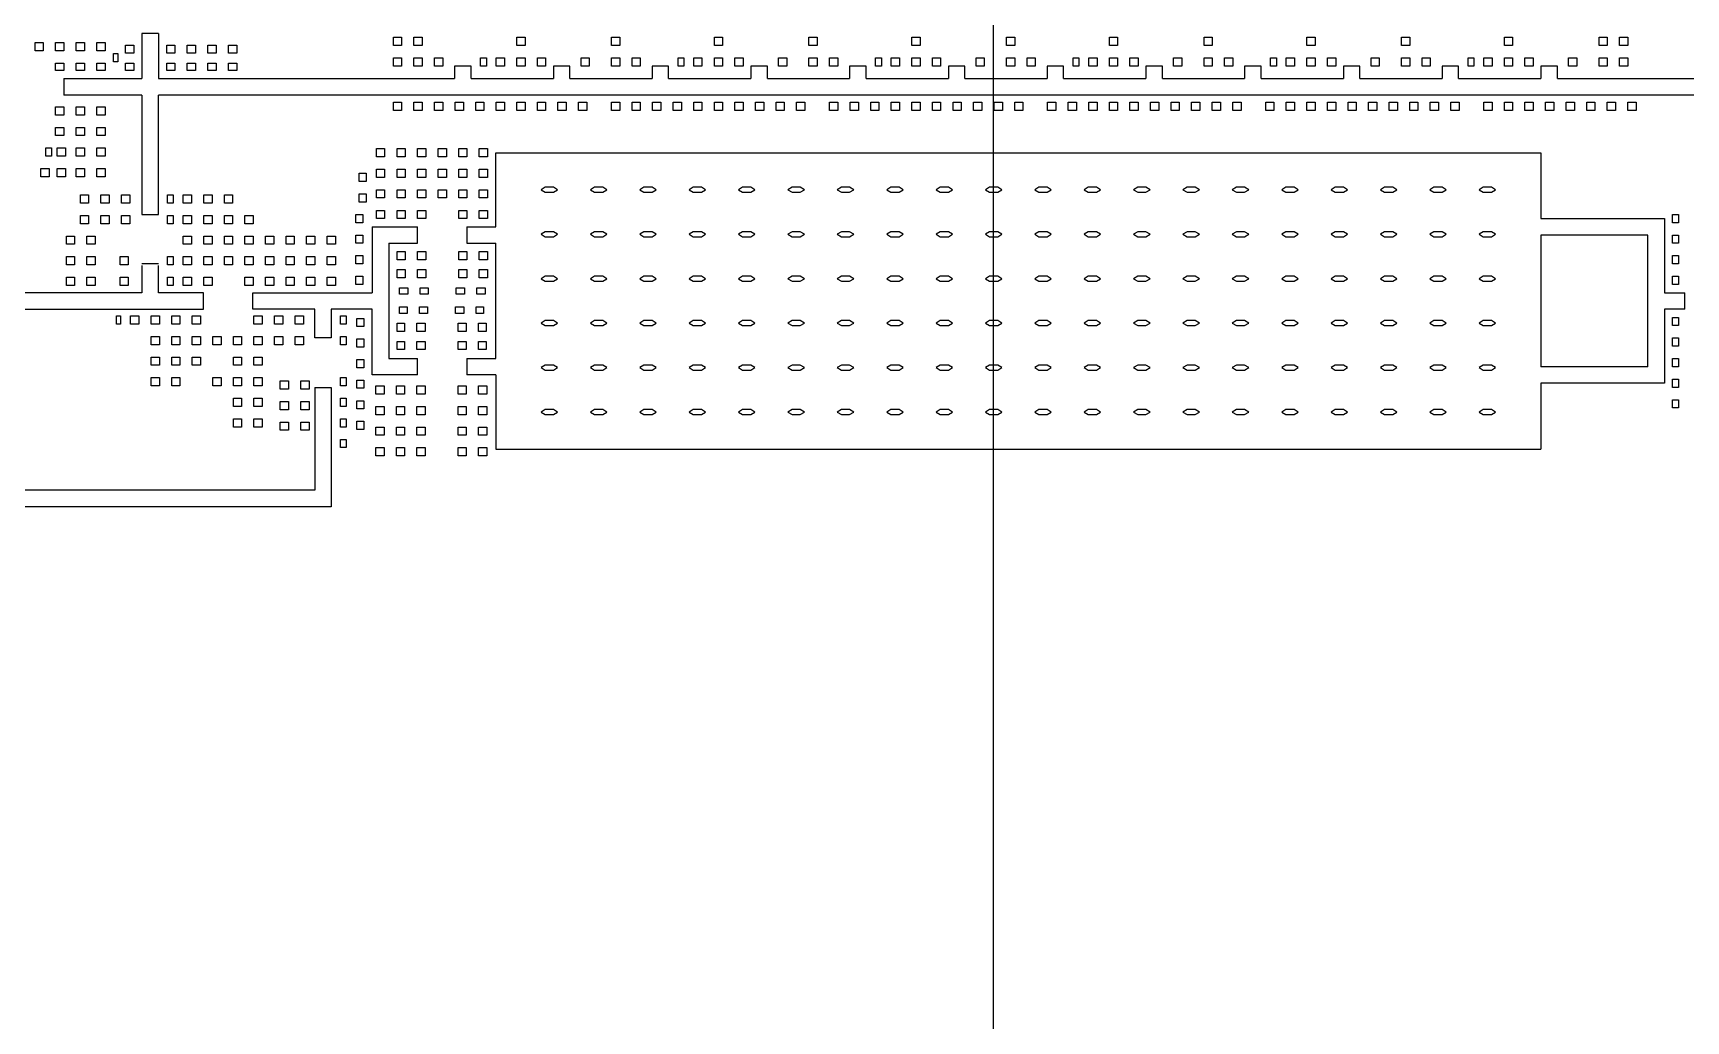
# Model space of a CAD drawing. Header units: millimetres. Extents: x -15719 to 274281, y 25504 to 323346.
# Drawn here: x 58276 to 68318, y 51011 to 57011 of the extents above; entities that cross this region are included whole.
import ezdxf

# ---------------------------------------------------------------- set-up
doc = ezdxf.new("R2010")
doc.units = ezdxf.units.MM
doc.layers.add('CLEAR', color=140, linetype='Continuous')
doc.layers.add('OPAQUE', color=10, linetype='Continuous')

msp = doc.modelspace()

# ---------------------------------------------------------------- linework, layer by layer
msp.add_line((64112, 25504), (64112, 127504))
at = {"layer": 'CLEAR'}
for p, q in [((59037, 57009), (58937, 57009)), ((58937, 57009), (58937, 56734)), ((59037, 57009), (59037, 56734)), ((60937, 56809), (60837, 56809)), ((60837, 56809), (60837, 56734)), ((60937, 56734), (60937, 56809)), ((61537, 56809), (61437, 56809)), ((61437, 56809), (61437, 56734)), ((61537, 56734), (61537, 56809)), ((62137, 56809), (62037, 56809)), ((62037, 56809), (62037, 56734)), ((62137, 56734), (62137, 56809)), ((62737, 56809), (62637, 56809)), ((62637, 56809), (62637, 56734)), ((62737, 56734), (62737, 56809)), ((63337, 56809), (63237, 56809)), ((63237, 56809), (63237, 56734)), ((63337, 56734), (63337, 56809)), ((63937, 56809), (63837, 56809)), ((63837, 56809), (63837, 56734)), ((63937, 56734), (63937, 56809)), ((64537, 56809), (64437, 56809)), ((64437, 56809), (64437, 56734)), ((64537, 56734), (64537, 56809)), ((65137, 56809), (65037, 56809)), ((65037, 56809), (65037, 56734)), ((65137, 56734), (65137, 56809)), ((65737, 56809), (65637, 56809)), ((65637, 56809), (65637, 56734)), ((65737, 56734), (65737, 56809)), ((66337, 56809), (66237, 56809)), ((66237, 56809), (66237, 56734)), ((66337, 56734), (66337, 56809)), ((66937, 56809), (66837, 56809)), ((66837, 56809), (66837, 56734)), ((66937, 56734), (66937, 56809)), ((67537, 56809), (67437, 56809)), ((67437, 56809), (67437, 56734)), ((67537, 56734), (67537, 56809)), ((58462, 56734), (58462, 56634)), ((58462, 56734), (58937, 56734)), ((59037, 56734), (60837, 56734)), ((60937, 56734), (61437, 56734)), ((61537, 56734), (62037, 56734)), ((62137, 56734), (62637, 56734)), ((62737, 56734), (63237, 56734)), ((63337, 56734), (63837, 56734)), ((63937, 56734), (64437, 56734)), ((64537, 56734), (65037, 56734)), ((65137, 56734), (65637, 56734)), ((65737, 56734), (66237, 56734)), ((66337, 56734), (66837, 56734)), ((66937, 56734), (67437, 56734)), ((67537, 56734), (69137, 56734)), ((58937, 56634), (58462, 56634)), ((58937, 56634), (58937, 55909)), ((59037, 55909), (59037, 56634)), ((69037, 56634), (59037, 56634)), ((61087, 56284), (67437, 56284)), ((61087, 55834), (61087, 56284)), ((67437, 56284), (67437, 55884)), ((58937, 55909), (59037, 55909)), ((67437, 55884), (68187, 55884)), ((68187, 55884), (68187, 55434)), ((60337, 55834), (60612, 55834)), ((60337, 55834), (60337, 55434)), ((60612, 55734), (60612, 55834)), ((60912, 55834), (61087, 55834)), ((60912, 55834), (60912, 55734)), ((67437, 55784), (67437, 54984)), ((68087, 55784), (67437, 55784)), ((68087, 54984), (68087, 55784)), ((60437, 55734), (60612, 55734)), ((60437, 55734), (60437, 55034)), ((60912, 55734), (61087, 55734)), ((61087, 55034), (61087, 55734)), ((59037, 55609), (58937, 55609)), ((58937, 55599), (58937, 55434)), ((59037, 55434), (59037, 55599)), ((58937, 55434), (57912, 55434)), ((59312, 55434), (59037, 55434)), ((59312, 55334), (59312, 55434)), ((59612, 55334), (59612, 55434)), ((59612, 55434), (60337, 55434)), ((68187, 55434), (68312, 55434)), ((68312, 55334), (68312, 55434)), ((57912, 55334), (59312, 55334)), ((59987, 55334), (59612, 55334)), ((59987, 55159), (59987, 55334)), ((60087, 55334), (60087, 55159)), ((60337, 55334), (60087, 55334)), ((60337, 54934), (60337, 55334)), ((68187, 55334), (68187, 54884)), ((68312, 55334), (68187, 55334)), ((60087, 55159), (59987, 55159)), ((60437, 55034), (60612, 55034)), ((60612, 54934), (60612, 55034)), ((60912, 55034), (61087, 55034)), ((60912, 55034), (60912, 54934)), ((60612, 54934), (60337, 54934)), ((61087, 54934), (60912, 54934)), ((61087, 54934), (61087, 54484)), ((68087, 54984), (67437, 54984)), ((59987, 54859), (60087, 54859)), ((59987, 54859), (59987, 54234)), ((60087, 54859), (60087, 54134)), ((67437, 54884), (67437, 54484)), ((68187, 54884), (67437, 54884)), ((61087, 54484), (67437, 54484)), ((59987, 54234), (56774, 54234)), ((60087, 54134), (56808, 54134))]:
    msp.add_line(p, q, dxfattribs=at)
for points in [[(58338, 56903), (58288, 56903), (58288, 56953), (58338, 56953)], [(58463, 56903), (58413, 56903), (58413, 56953), (58463, 56953)], [(58588, 56903), (58538, 56903), (58538, 56953), (58588, 56953)], [(58713, 56903), (58663, 56903), (58663, 56953), (58713, 56953)], [(60515, 56935), (60465, 56935), (60465, 56985), (60515, 56985)], [(60640, 56935), (60590, 56935), (60590, 56985), (60640, 56985)], [(61265, 56935), (61215, 56935), (61215, 56985), (61265, 56985)], [(61840, 56935), (61790, 56935), (61790, 56985), (61840, 56985)], [(62465, 56935), (62415, 56935), (62415, 56985), (62465, 56985)], [(63040, 56935), (62990, 56935), (62990, 56985), (63040, 56985)], [(63665, 56935), (63615, 56935), (63615, 56985), (63665, 56985)], [(64240, 56935), (64190, 56935), (64190, 56985), (64240, 56985)], [(64865, 56935), (64815, 56935), (64815, 56985), (64865, 56985)], [(65440, 56935), (65390, 56935), (65390, 56985), (65440, 56985)], [(66065, 56935), (66015, 56935), (66015, 56985), (66065, 56985)], [(66640, 56935), (66590, 56935), (66590, 56985), (66640, 56985)], [(67265, 56935), (67215, 56935), (67215, 56985), (67265, 56985)], [(67840, 56935), (67790, 56935), (67790, 56985), (67840, 56985)], [(67965, 56935), (67915, 56935), (67915, 56985), (67965, 56985)], [(58790, 56837), (58765, 56837), (58765, 56887), (58790, 56887)], [(58888, 56888), (58838, 56888), (58838, 56938), (58888, 56938)], [(59138, 56888), (59088, 56888), (59088, 56938), (59138, 56938)], [(59263, 56888), (59213, 56888), (59213, 56938), (59263, 56938)], [(59388, 56888), (59338, 56888), (59338, 56938), (59388, 56938)], [(59513, 56888), (59463, 56888), (59463, 56938), (59513, 56938)], [(60515, 56810), (60465, 56810), (60465, 56860), (60515, 56860)], [(60640, 56810), (60590, 56810), (60590, 56860), (60640, 56860)], [(60765, 56810), (60715, 56810), (60715, 56860), (60765, 56860)], [(61030, 56810), (60995, 56810), (60995, 56860), (61030, 56860)], [(61140, 56810), (61090, 56810), (61090, 56860), (61140, 56860)], [(61265, 56810), (61215, 56810), (61215, 56860), (61265, 56860)], [(61390, 56810), (61340, 56810), (61340, 56860), (61390, 56860)], [(61655, 56810), (61605, 56810), (61605, 56860), (61655, 56860)], [(61840, 56810), (61790, 56810), (61790, 56860), (61840, 56860)], [(61965, 56810), (61915, 56810), (61915, 56860), (61965, 56860)], [(62230, 56810), (62195, 56810), (62195, 56860), (62230, 56860)], [(62340, 56810), (62290, 56810), (62290, 56860), (62340, 56860)], [(62465, 56810), (62415, 56810), (62415, 56860), (62465, 56860)], [(62590, 56810), (62540, 56810), (62540, 56860), (62590, 56860)], [(62855, 56810), (62805, 56810), (62805, 56860), (62855, 56860)], [(63040, 56810), (62990, 56810), (62990, 56860), (63040, 56860)], [(63165, 56810), (63115, 56810), (63115, 56860), (63165, 56860)], [(63430, 56810), (63395, 56810), (63395, 56860), (63430, 56860)], [(63540, 56810), (63490, 56810), (63490, 56860), (63540, 56860)], [(63665, 56810), (63615, 56810), (63615, 56860), (63665, 56860)], [(63790, 56810), (63740, 56810), (63740, 56860), (63790, 56860)], [(64055, 56810), (64005, 56810), (64005, 56860), (64055, 56860)], [(64240, 56810), (64190, 56810), (64190, 56860), (64240, 56860)], [(64365, 56810), (64315, 56810), (64315, 56860), (64365, 56860)], [(64630, 56810), (64595, 56810), (64595, 56860), (64630, 56860)], [(64740, 56810), (64690, 56810), (64690, 56860), (64740, 56860)], [(64865, 56810), (64815, 56810), (64815, 56860), (64865, 56860)], [(64990, 56810), (64940, 56810), (64940, 56860), (64990, 56860)], [(65255, 56810), (65205, 56810), (65205, 56860), (65255, 56860)], [(65440, 56810), (65390, 56810), (65390, 56860), (65440, 56860)], [(65565, 56810), (65515, 56810), (65515, 56860), (65565, 56860)], [(65830, 56810), (65795, 56810), (65795, 56860), (65830, 56860)], [(65940, 56810), (65890, 56810), (65890, 56860), (65940, 56860)], [(66065, 56810), (66015, 56810), (66015, 56860), (66065, 56860)], [(66190, 56810), (66140, 56810), (66140, 56860), (66190, 56860)], [(66455, 56810), (66405, 56810), (66405, 56860), (66455, 56860)], [(66640, 56810), (66590, 56810), (66590, 56860), (66640, 56860)], [(66765, 56810), (66715, 56810), (66715, 56860), (66765, 56860)], [(67030, 56810), (66995, 56810), (66995, 56860), (67030, 56860)], [(67140, 56810), (67090, 56810), (67090, 56860), (67140, 56860)], [(67265, 56810), (67215, 56810), (67215, 56860), (67265, 56860)], [(67390, 56810), (67340, 56810), (67340, 56860), (67390, 56860)], [(67655, 56810), (67605, 56810), (67605, 56860), (67655, 56860)], [(67840, 56810), (67790, 56810), (67790, 56860), (67840, 56860)], [(67965, 56810), (67915, 56810), (67915, 56860), (67965, 56860)], [(58463, 56783), (58413, 56783), (58413, 56828), (58463, 56828)], [(58588, 56783), (58538, 56783), (58538, 56828), (58588, 56828)], [(58713, 56783), (58663, 56783), (58663, 56828), (58713, 56828)], [(58888, 56783), (58838, 56783), (58838, 56828), (58888, 56828)], [(59138, 56783), (59088, 56783), (59088, 56828), (59138, 56828)], [(59263, 56783), (59213, 56783), (59213, 56828), (59263, 56828)], [(59388, 56783), (59338, 56783), (59338, 56828), (59388, 56828)], [(59513, 56783), (59463, 56783), (59463, 56828), (59513, 56828)], [(58463, 56513), (58413, 56513), (58413, 56563), (58463, 56563)], [(58588, 56513), (58538, 56513), (58538, 56563), (58588, 56563)], [(58713, 56513), (58663, 56513), (58663, 56563), (58713, 56563)], [(60515, 56541), (60465, 56541), (60465, 56591), (60515, 56591)], [(60640, 56541), (60590, 56541), (60590, 56591), (60640, 56591)], [(60765, 56541), (60715, 56541), (60715, 56591), (60765, 56591)], [(60890, 56541), (60840, 56541), (60840, 56591), (60890, 56591)], [(61015, 56541), (60965, 56541), (60965, 56591), (61015, 56591)], [(61140, 56541), (61090, 56541), (61090, 56591), (61140, 56591)], [(61265, 56541), (61215, 56541), (61215, 56591), (61265, 56591)], [(61390, 56541), (61340, 56541), (61340, 56591), (61390, 56591)], [(61515, 56541), (61465, 56541), (61465, 56591), (61515, 56591)], [(61640, 56541), (61590, 56541), (61590, 56591), (61640, 56591)], [(61840, 56541), (61790, 56541), (61790, 56591), (61840, 56591)], [(61965, 56541), (61915, 56541), (61915, 56591), (61965, 56591)], [(62090, 56541), (62040, 56541), (62040, 56591), (62090, 56591)], [(62215, 56541), (62165, 56541), (62165, 56591), (62215, 56591)], [(62340, 56541), (62290, 56541), (62290, 56591), (62340, 56591)], [(62465, 56541), (62415, 56541), (62415, 56591), (62465, 56591)], [(62590, 56541), (62540, 56541), (62540, 56591), (62590, 56591)], [(62715, 56541), (62665, 56541), (62665, 56591), (62715, 56591)], [(62840, 56541), (62790, 56541), (62790, 56591), (62840, 56591)], [(62965, 56541), (62915, 56541), (62915, 56591), (62965, 56591)], [(63165, 56541), (63115, 56541), (63115, 56591), (63165, 56591)], [(63290, 56541), (63240, 56541), (63240, 56591), (63290, 56591)], [(63415, 56541), (63365, 56541), (63365, 56591), (63415, 56591)], [(63540, 56541), (63490, 56541), (63490, 56591), (63540, 56591)], [(63665, 56541), (63615, 56541), (63615, 56591), (63665, 56591)], [(63790, 56541), (63740, 56541), (63740, 56591), (63790, 56591)], [(63915, 56541), (63865, 56541), (63865, 56591), (63915, 56591)], [(64040, 56541), (63990, 56541), (63990, 56591), (64040, 56591)], [(64165, 56541), (64115, 56541), (64115, 56591), (64165, 56591)], [(64290, 56541), (64240, 56541), (64240, 56591), (64290, 56591)], [(64490, 56541), (64440, 56541), (64440, 56591), (64490, 56591)], [(64615, 56541), (64565, 56541), (64565, 56591), (64615, 56591)], [(64740, 56541), (64690, 56541), (64690, 56591), (64740, 56591)], [(64865, 56541), (64815, 56541), (64815, 56591), (64865, 56591)], [(64990, 56541), (64940, 56541), (64940, 56591), (64990, 56591)], [(65115, 56541), (65065, 56541), (65065, 56591), (65115, 56591)], [(65240, 56541), (65190, 56541), (65190, 56591), (65240, 56591)], [(65365, 56541), (65315, 56541), (65315, 56591), (65365, 56591)], [(65490, 56541), (65440, 56541), (65440, 56591), (65490, 56591)], [(65615, 56541), (65565, 56541), (65565, 56591), (65615, 56591)], [(65815, 56541), (65765, 56541), (65765, 56591), (65815, 56591)], [(65940, 56541), (65890, 56541), (65890, 56591), (65940, 56591)], [(66065, 56541), (66015, 56541), (66015, 56591), (66065, 56591)], [(66190, 56541), (66140, 56541), (66140, 56591), (66190, 56591)], [(66315, 56541), (66265, 56541), (66265, 56591), (66315, 56591)], [(66440, 56541), (66390, 56541), (66390, 56591), (66440, 56591)], [(66565, 56541), (66515, 56541), (66515, 56591), (66565, 56591)], [(66690, 56541), (66640, 56541), (66640, 56591), (66690, 56591)], [(66815, 56541), (66765, 56541), (66765, 56591), (66815, 56591)], [(66940, 56541), (66890, 56541), (66890, 56591), (66940, 56591)], [(67140, 56541), (67090, 56541), (67090, 56591), (67140, 56591)], [(67265, 56541), (67215, 56541), (67215, 56591), (67265, 56591)], [(67390, 56541), (67340, 56541), (67340, 56591), (67390, 56591)], [(67515, 56541), (67465, 56541), (67465, 56591), (67515, 56591)], [(67640, 56541), (67590, 56541), (67590, 56591), (67640, 56591)], [(67765, 56541), (67715, 56541), (67715, 56591), (67765, 56591)], [(67890, 56541), (67840, 56541), (67840, 56591), (67890, 56591)], [(68015, 56541), (67965, 56541), (67965, 56591), (68015, 56591)], [(58463, 56388), (58413, 56388), (58413, 56438), (58463, 56438)], [(58588, 56388), (58538, 56388), (58538, 56438), (58588, 56438)], [(58713, 56388), (58663, 56388), (58663, 56438), (58713, 56438)], [(58388, 56263), (58353, 56263), (58353, 56313), (58388, 56313)], [(58473, 56263), (58423, 56263), (58423, 56313), (58473, 56313)], [(58588, 56263), (58538, 56263), (58538, 56313), (58588, 56313)], [(58713, 56263), (58663, 56263), (58663, 56313), (58713, 56313)], [(60412, 56259), (60362, 56259), (60362, 56309), (60412, 56309)], [(60537, 56259), (60487, 56259), (60487, 56309), (60537, 56309)], [(60662, 56259), (60612, 56259), (60612, 56309), (60662, 56309)], [(60787, 56259), (60737, 56259), (60737, 56309), (60787, 56309)], [(60912, 56259), (60862, 56259), (60862, 56309), (60912, 56309)], [(61037, 56259), (60987, 56259), (60987, 56309), (61037, 56309)], [(58373, 56138), (58323, 56138), (58323, 56188), (58373, 56188)], [(58473, 56138), (58423, 56138), (58423, 56188), (58473, 56188)], [(58588, 56138), (58538, 56138), (58538, 56188), (58588, 56188)], [(58713, 56138), (58663, 56138), (58663, 56188), (58713, 56188)], [(60299, 56109), (60257, 56109), (60257, 56159), (60299, 56159)], [(60412, 56134), (60362, 56134), (60362, 56184), (60412, 56184)], [(60537, 56134), (60487, 56134), (60487, 56184), (60537, 56184)], [(60662, 56134), (60612, 56134), (60612, 56184), (60662, 56184)], [(60787, 56134), (60737, 56134), (60737, 56184), (60787, 56184)], [(60912, 56134), (60862, 56134), (60862, 56184), (60912, 56184)], [(61037, 56134), (60987, 56134), (60987, 56184), (61037, 56184)], [(60412, 56009), (60362, 56009), (60362, 56059), (60412, 56059)], [(60537, 56009), (60487, 56009), (60487, 56059), (60537, 56059)], [(60662, 56009), (60612, 56009), (60612, 56059), (60662, 56059)], [(60787, 56009), (60737, 56009), (60737, 56059), (60787, 56059)], [(60912, 56009), (60862, 56009), (60862, 56059), (60912, 56059)], [(61037, 56009), (60987, 56009), (60987, 56059), (61037, 56059)], [(61387, 56044), (61437, 56044), (61462, 56059), (61462, 56059), (61437, 56074), (61387, 56074), (61362, 56059), (61362, 56059)], [(61687, 56044), (61737, 56044), (61762, 56059), (61762, 56059), (61737, 56074), (61687, 56074), (61662, 56059), (61662, 56059)], [(61987, 56044), (62037, 56044), (62062, 56059), (62062, 56059), (62037, 56074), (61987, 56074), (61962, 56059), (61962, 56059)], [(62287, 56044), (62337, 56044), (62362, 56059), (62362, 56059), (62337, 56074), (62287, 56074), (62262, 56059), (62262, 56059)], [(62587, 56044), (62637, 56044), (62662, 56059), (62662, 56059), (62637, 56074), (62587, 56074), (62562, 56059), (62562, 56059)], [(62887, 56044), (62937, 56044), (62962, 56059), (62962, 56059), (62937, 56074), (62887, 56074), (62862, 56059), (62862, 56059)], [(63187, 56044), (63237, 56044), (63262, 56059), (63262, 56059), (63237, 56074), (63187, 56074), (63162, 56059), (63162, 56059)], [(63487, 56044), (63537, 56044), (63562, 56059), (63562, 56059), (63537, 56074), (63487, 56074), (63462, 56059), (63462, 56059)], [(63787, 56044), (63837, 56044), (63862, 56059), (63862, 56059), (63837, 56074), (63787, 56074), (63762, 56059), (63762, 56059)], [(64087, 56044), (64137, 56044), (64162, 56059), (64162, 56059), (64137, 56074), (64087, 56074), (64062, 56059), (64062, 56059)], [(64387, 56044), (64437, 56044), (64462, 56059), (64462, 56059), (64437, 56074), (64387, 56074), (64362, 56059), (64362, 56059)], [(64687, 56044), (64737, 56044), (64762, 56059), (64762, 56059), (64737, 56074), (64687, 56074), (64662, 56059), (64662, 56059)], [(64987, 56044), (65037, 56044), (65062, 56059), (65062, 56059), (65037, 56074), (64987, 56074), (64962, 56059), (64962, 56059)], [(65287, 56044), (65337, 56044), (65362, 56059), (65362, 56059), (65337, 56074), (65287, 56074), (65262, 56059), (65262, 56059)], [(65587, 56044), (65637, 56044), (65662, 56059), (65662, 56059), (65637, 56074), (65587, 56074), (65562, 56059), (65562, 56059)], [(65887, 56044), (65937, 56044), (65962, 56059), (65962, 56059), (65937, 56074), (65887, 56074), (65862, 56059), (65862, 56059)], [(66187, 56044), (66237, 56044), (66262, 56059), (66262, 56059), (66237, 56074), (66187, 56074), (66162, 56059), (66162, 56059)], [(66487, 56044), (66537, 56044), (66562, 56059), (66562, 56059), (66537, 56074), (66487, 56074), (66462, 56059), (66462, 56059)], [(66787, 56044), (66837, 56044), (66862, 56059), (66862, 56059), (66837, 56074), (66787, 56074), (66762, 56059), (66762, 56059)], [(67087, 56044), (67137, 56044), (67162, 56059), (67162, 56059), (67137, 56074), (67087, 56074), (67062, 56059), (67062, 56059)], [(58613, 55978), (58563, 55978), (58563, 56028), (58613, 56028)], [(58738, 55978), (58688, 55978), (58688, 56028), (58738, 56028)], [(58863, 55978), (58813, 55978), (58813, 56028), (58863, 56028)], [(59128, 55978), (59093, 55978), (59093, 56028), (59128, 56028)], [(59238, 55978), (59188, 55978), (59188, 56028), (59238, 56028)], [(59363, 55978), (59313, 55978), (59313, 56028), (59363, 56028)], [(59488, 55978), (59438, 55978), (59438, 56028), (59488, 56028)], [(60299, 55984), (60257, 55984), (60257, 56034), (60299, 56034)], [(58613, 55853), (58563, 55853), (58563, 55903), (58613, 55903)], [(58738, 55853), (58688, 55853), (58688, 55903), (58738, 55903)], [(58863, 55853), (58813, 55853), (58813, 55903), (58863, 55903)], [(59128, 55853), (59093, 55853), (59093, 55903), (59128, 55903)], [(59238, 55853), (59188, 55853), (59188, 55903), (59238, 55903)], [(59363, 55853), (59313, 55853), (59313, 55903), (59363, 55903)], [(59488, 55853), (59438, 55853), (59438, 55903), (59488, 55903)], [(59613, 55853), (59563, 55853), (59563, 55903), (59613, 55903)], [(60279, 55859), (60237, 55859), (60237, 55909), (60279, 55909)], [(60412, 55884), (60362, 55884), (60362, 55934), (60412, 55934)], [(60537, 55884), (60487, 55884), (60487, 55934), (60537, 55934)], [(60662, 55884), (60612, 55884), (60612, 55934), (60662, 55934)], [(60912, 55884), (60862, 55884), (60862, 55934), (60912, 55934)], [(61037, 55884), (60987, 55884), (60987, 55934), (61037, 55934)], [(68272, 55859), (68237, 55859), (68237, 55909), (68272, 55909)], [(58528, 55728), (58478, 55728), (58478, 55778), (58528, 55778)], [(58653, 55728), (58603, 55728), (58603, 55778), (58653, 55778)], [(59238, 55728), (59188, 55728), (59188, 55778), (59238, 55778)], [(59363, 55728), (59313, 55728), (59313, 55778), (59363, 55778)], [(59488, 55728), (59438, 55728), (59438, 55778), (59488, 55778)], [(59613, 55728), (59563, 55728), (59563, 55778), (59613, 55778)], [(59738, 55728), (59688, 55728), (59688, 55778), (59738, 55778)], [(59863, 55728), (59813, 55728), (59813, 55778), (59863, 55778)], [(59988, 55728), (59938, 55728), (59938, 55778), (59988, 55778)], [(60113, 55728), (60063, 55728), (60063, 55778), (60113, 55778)], [(60279, 55734), (60237, 55734), (60237, 55784), (60279, 55784)], [(61387, 55774), (61437, 55774), (61462, 55789), (61462, 55789), (61437, 55804), (61387, 55804), (61362, 55789), (61362, 55789)], [(61687, 55774), (61737, 55774), (61762, 55789), (61762, 55789), (61737, 55804), (61687, 55804), (61662, 55789), (61662, 55789)], [(61987, 55774), (62037, 55774), (62062, 55789), (62062, 55789), (62037, 55804), (61987, 55804), (61962, 55789), (61962, 55789)], [(62287, 55774), (62337, 55774), (62362, 55789), (62362, 55789), (62337, 55804), (62287, 55804), (62262, 55789), (62262, 55789)], [(62587, 55774), (62637, 55774), (62662, 55789), (62662, 55789), (62637, 55804), (62587, 55804), (62562, 55789), (62562, 55789)], [(62887, 55774), (62937, 55774), (62962, 55789), (62962, 55789), (62937, 55804), (62887, 55804), (62862, 55789), (62862, 55789)], [(63187, 55774), (63237, 55774), (63262, 55789), (63262, 55789), (63237, 55804), (63187, 55804), (63162, 55789), (63162, 55789)], [(63487, 55774), (63537, 55774), (63562, 55789), (63562, 55789), (63537, 55804), (63487, 55804), (63462, 55789), (63462, 55789)], [(63787, 55774), (63837, 55774), (63862, 55789), (63862, 55789), (63837, 55804), (63787, 55804), (63762, 55789), (63762, 55789)], [(64087, 55774), (64137, 55774), (64162, 55789), (64162, 55789), (64137, 55804), (64087, 55804), (64062, 55789), (64062, 55789)], [(64387, 55774), (64437, 55774), (64462, 55789), (64462, 55789), (64437, 55804), (64387, 55804), (64362, 55789), (64362, 55789)], [(64687, 55774), (64737, 55774), (64762, 55789), (64762, 55789), (64737, 55804), (64687, 55804), (64662, 55789), (64662, 55789)], [(64987, 55774), (65037, 55774), (65062, 55789), (65062, 55789), (65037, 55804), (64987, 55804), (64962, 55789), (64962, 55789)], [(65287, 55774), (65337, 55774), (65362, 55789), (65362, 55789), (65337, 55804), (65287, 55804), (65262, 55789), (65262, 55789)], [(65587, 55774), (65637, 55774), (65662, 55789), (65662, 55789), (65637, 55804), (65587, 55804), (65562, 55789), (65562, 55789)], [(65887, 55774), (65937, 55774), (65962, 55789), (65962, 55789), (65937, 55804), (65887, 55804), (65862, 55789), (65862, 55789)], [(66187, 55774), (66237, 55774), (66262, 55789), (66262, 55789), (66237, 55804), (66187, 55804), (66162, 55789), (66162, 55789)], [(66487, 55774), (66537, 55774), (66562, 55789), (66562, 55789), (66537, 55804), (66487, 55804), (66462, 55789), (66462, 55789)], [(66787, 55774), (66837, 55774), (66862, 55789), (66862, 55789), (66837, 55804), (66787, 55804), (66762, 55789), (66762, 55789)], [(67087, 55774), (67137, 55774), (67162, 55789), (67162, 55789), (67137, 55804), (67087, 55804), (67062, 55789), (67062, 55789)], [(68272, 55734), (68237, 55734), (68237, 55784), (68272, 55784)], [(58528, 55603), (58478, 55603), (58478, 55653), (58528, 55653)], [(58653, 55603), (58603, 55603), (58603, 55653), (58653, 55653)], [(58854, 55603), (58804, 55603), (58804, 55653), (58854, 55653)], [(59128, 55603), (59093, 55603), (59093, 55653), (59128, 55653)], [(59238, 55603), (59188, 55603), (59188, 55653), (59238, 55653)], [(59363, 55603), (59313, 55603), (59313, 55653), (59363, 55653)], [(59488, 55603), (59438, 55603), (59438, 55653), (59488, 55653)], [(59613, 55603), (59563, 55603), (59563, 55653), (59613, 55653)], [(59738, 55603), (59688, 55603), (59688, 55653), (59738, 55653)], [(59863, 55603), (59813, 55603), (59813, 55653), (59863, 55653)], [(59988, 55603), (59938, 55603), (59938, 55653), (59988, 55653)], [(60113, 55603), (60063, 55603), (60063, 55653), (60113, 55653)], [(60279, 55609), (60237, 55609), (60237, 55659), (60279, 55659)], [(60537, 55634), (60487, 55634), (60487, 55684), (60537, 55684)], [(60662, 55634), (60612, 55634), (60612, 55684), (60662, 55684)], [(60912, 55634), (60862, 55634), (60862, 55684), (60912, 55684)], [(61037, 55634), (60987, 55634), (60987, 55684), (61037, 55684)], [(68272, 55609), (68237, 55609), (68237, 55659), (68272, 55659)], [(60537, 55524), (60487, 55524), (60487, 55574), (60537, 55574)], [(60662, 55524), (60612, 55524), (60612, 55574), (60662, 55574)], [(60912, 55524), (60862, 55524), (60862, 55574), (60912, 55574)], [(61037, 55524), (60987, 55524), (60987, 55574), (61037, 55574)], [(58528, 55478), (58478, 55478), (58478, 55528), (58528, 55528)], [(58653, 55478), (58603, 55478), (58603, 55528), (58653, 55528)], [(58854, 55478), (58804, 55478), (58804, 55528), (58854, 55528)], [(59128, 55478), (59093, 55478), (59093, 55528), (59128, 55528)], [(59238, 55478), (59188, 55478), (59188, 55528), (59238, 55528)], [(59363, 55478), (59313, 55478), (59313, 55528), (59363, 55528)], [(59613, 55478), (59563, 55478), (59563, 55528), (59613, 55528)], [(59738, 55478), (59688, 55478), (59688, 55528), (59738, 55528)], [(59863, 55478), (59813, 55478), (59813, 55528), (59863, 55528)], [(59988, 55478), (59938, 55478), (59938, 55528), (59988, 55528)], [(60113, 55478), (60063, 55478), (60063, 55528), (60113, 55528)], [(60279, 55484), (60237, 55484), (60237, 55534), (60279, 55534)], [(60552, 55424), (60502, 55424), (60502, 55464), (60552, 55464)], [(60677, 55424), (60627, 55424), (60627, 55464), (60677, 55464)], [(60897, 55424), (60847, 55424), (60847, 55464), (60897, 55464)], [(61022, 55424), (60972, 55424), (60972, 55464), (61022, 55464)], [(61387, 55504), (61437, 55504), (61462, 55519), (61462, 55519), (61437, 55534), (61387, 55534), (61362, 55519), (61362, 55519)], [(61687, 55504), (61737, 55504), (61762, 55519), (61762, 55519), (61737, 55534), (61687, 55534), (61662, 55519), (61662, 55519)], [(61987, 55504), (62037, 55504), (62062, 55519), (62062, 55519), (62037, 55534), (61987, 55534), (61962, 55519), (61962, 55519)], [(62287, 55504), (62337, 55504), (62362, 55519), (62362, 55519), (62337, 55534), (62287, 55534), (62262, 55519), (62262, 55519)], [(62587, 55504), (62637, 55504), (62662, 55519), (62662, 55519), (62637, 55534), (62587, 55534), (62562, 55519), (62562, 55519)], [(62887, 55504), (62937, 55504), (62962, 55519), (62962, 55519), (62937, 55534), (62887, 55534), (62862, 55519), (62862, 55519)], [(63187, 55504), (63237, 55504), (63262, 55519), (63262, 55519), (63237, 55534), (63187, 55534), (63162, 55519), (63162, 55519)], [(63487, 55504), (63537, 55504), (63562, 55519), (63562, 55519), (63537, 55534), (63487, 55534), (63462, 55519), (63462, 55519)], [(63787, 55504), (63837, 55504), (63862, 55519), (63862, 55519), (63837, 55534), (63787, 55534), (63762, 55519), (63762, 55519)], [(64087, 55504), (64137, 55504), (64162, 55519), (64162, 55519), (64137, 55534), (64087, 55534), (64062, 55519), (64062, 55519)], [(64387, 55504), (64437, 55504), (64462, 55519), (64462, 55519), (64437, 55534), (64387, 55534), (64362, 55519), (64362, 55519)], [(64687, 55504), (64737, 55504), (64762, 55519), (64762, 55519), (64737, 55534), (64687, 55534), (64662, 55519), (64662, 55519)], [(64987, 55504), (65037, 55504), (65062, 55519), (65062, 55519), (65037, 55534), (64987, 55534), (64962, 55519), (64962, 55519)], [(65287, 55504), (65337, 55504), (65362, 55519), (65362, 55519), (65337, 55534), (65287, 55534), (65262, 55519), (65262, 55519)], [(65587, 55504), (65637, 55504), (65662, 55519), (65662, 55519), (65637, 55534), (65587, 55534), (65562, 55519), (65562, 55519)], [(65887, 55504), (65937, 55504), (65962, 55519), (65962, 55519), (65937, 55534), (65887, 55534), (65862, 55519), (65862, 55519)], [(66187, 55504), (66237, 55504), (66262, 55519), (66262, 55519), (66237, 55534), (66187, 55534), (66162, 55519), (66162, 55519)], [(66487, 55504), (66537, 55504), (66562, 55519), (66562, 55519), (66537, 55534), (66487, 55534), (66462, 55519), (66462, 55519)], [(66787, 55504), (66837, 55504), (66862, 55519), (66862, 55519), (66837, 55534), (66787, 55534), (66762, 55519), (66762, 55519)], [(67087, 55504), (67137, 55504), (67162, 55519), (67162, 55519), (67137, 55534), (67087, 55534), (67062, 55519), (67062, 55519)], [(68272, 55484), (68237, 55484), (68237, 55534), (68272, 55534)], [(60548, 55308), (60503, 55308), (60503, 55348), (60548, 55348)], [(60673, 55308), (60623, 55308), (60623, 55348), (60673, 55348)], [(60893, 55308), (60843, 55308), (60843, 55348), (60893, 55348)], [(61013, 55308), (60968, 55308), (60968, 55348), (61013, 55348)], [(58808, 55243), (58783, 55243), (58783, 55293), (58808, 55293)], [(58918, 55243), (58868, 55243), (58868, 55293), (58918, 55293)], [(59043, 55243), (58993, 55243), (58993, 55293), (59043, 55293)], [(59168, 55243), (59118, 55243), (59118, 55293), (59168, 55293)], [(59293, 55243), (59243, 55243), (59243, 55293), (59293, 55293)], [(59668, 55243), (59618, 55243), (59618, 55293), (59668, 55293)], [(59793, 55243), (59743, 55243), (59743, 55293), (59793, 55293)], [(59918, 55243), (59868, 55243), (59868, 55293), (59918, 55293)], [(60178, 55243), (60143, 55243), (60143, 55293), (60178, 55293)], [(60286, 55228), (60243, 55228), (60243, 55278), (60286, 55278)], [(60533, 55198), (60488, 55198), (60488, 55248), (60533, 55248)], [(60658, 55198), (60608, 55198), (60608, 55248), (60658, 55248)], [(60908, 55198), (60858, 55198), (60858, 55248), (60908, 55248)], [(61028, 55198), (60983, 55198), (60983, 55248), (61028, 55248)], [(61387, 55234), (61437, 55234), (61462, 55249), (61462, 55249), (61437, 55264), (61387, 55264), (61362, 55249), (61362, 55249)], [(61687, 55234), (61737, 55234), (61762, 55249), (61762, 55249), (61737, 55264), (61687, 55264), (61662, 55249), (61662, 55249)], [(61987, 55234), (62037, 55234), (62062, 55249), (62062, 55249), (62037, 55264), (61987, 55264), (61962, 55249), (61962, 55249)], [(62287, 55234), (62337, 55234), (62362, 55249), (62362, 55249), (62337, 55264), (62287, 55264), (62262, 55249), (62262, 55249)], [(62587, 55234), (62637, 55234), (62662, 55249), (62662, 55249), (62637, 55264), (62587, 55264), (62562, 55249), (62562, 55249)], [(62887, 55234), (62937, 55234), (62962, 55249), (62962, 55249), (62937, 55264), (62887, 55264), (62862, 55249), (62862, 55249)], [(63187, 55234), (63237, 55234), (63262, 55249), (63262, 55249), (63237, 55264), (63187, 55264), (63162, 55249), (63162, 55249)], [(63487, 55234), (63537, 55234), (63562, 55249), (63562, 55249), (63537, 55264), (63487, 55264), (63462, 55249), (63462, 55249)], [(63787, 55234), (63837, 55234), (63862, 55249), (63862, 55249), (63837, 55264), (63787, 55264), (63762, 55249), (63762, 55249)], [(64087, 55234), (64137, 55234), (64162, 55249), (64162, 55249), (64137, 55264), (64087, 55264), (64062, 55249), (64062, 55249)], [(64387, 55234), (64437, 55234), (64462, 55249), (64462, 55249), (64437, 55264), (64387, 55264), (64362, 55249), (64362, 55249)], [(64687, 55234), (64737, 55234), (64762, 55249), (64762, 55249), (64737, 55264), (64687, 55264), (64662, 55249), (64662, 55249)], [(64987, 55234), (65037, 55234), (65062, 55249), (65062, 55249), (65037, 55264), (64987, 55264), (64962, 55249), (64962, 55249)], [(65287, 55234), (65337, 55234), (65362, 55249), (65362, 55249), (65337, 55264), (65287, 55264), (65262, 55249), (65262, 55249)], [(65587, 55234), (65637, 55234), (65662, 55249), (65662, 55249), (65637, 55264), (65587, 55264), (65562, 55249), (65562, 55249)], [(65887, 55234), (65937, 55234), (65962, 55249), (65962, 55249), (65937, 55264), (65887, 55264), (65862, 55249), (65862, 55249)], [(66187, 55234), (66237, 55234), (66262, 55249), (66262, 55249), (66237, 55264), (66187, 55264), (66162, 55249), (66162, 55249)], [(66487, 55234), (66537, 55234), (66562, 55249), (66562, 55249), (66537, 55264), (66487, 55264), (66462, 55249), (66462, 55249)], [(66787, 55234), (66837, 55234), (66862, 55249), (66862, 55249), (66837, 55264), (66787, 55264), (66762, 55249), (66762, 55249)], [(67087, 55234), (67137, 55234), (67162, 55249), (67162, 55249), (67137, 55264), (67087, 55264), (67062, 55249), (67062, 55249)], [(68272, 55234), (68237, 55234), (68237, 55284), (68272, 55284)], [(59043, 55118), (58993, 55118), (58993, 55168), (59043, 55168)], [(59168, 55118), (59118, 55118), (59118, 55168), (59168, 55168)], [(59293, 55118), (59243, 55118), (59243, 55168), (59293, 55168)], [(59418, 55118), (59368, 55118), (59368, 55168), (59418, 55168)], [(59543, 55118), (59493, 55118), (59493, 55168), (59543, 55168)], [(59668, 55118), (59618, 55118), (59618, 55168), (59668, 55168)], [(59793, 55118), (59743, 55118), (59743, 55168), (59793, 55168)], [(59918, 55118), (59868, 55118), (59868, 55168), (59918, 55168)], [(60178, 55118), (60143, 55118), (60143, 55168), (60178, 55168)], [(60286, 55103), (60243, 55103), (60243, 55153), (60286, 55153)], [(60533, 55088), (60488, 55088), (60488, 55138), (60533, 55138)], [(60658, 55088), (60608, 55088), (60608, 55138), (60658, 55138)], [(60908, 55088), (60858, 55088), (60858, 55138), (60908, 55138)], [(61028, 55088), (60983, 55088), (60983, 55138), (61028, 55138)], [(68272, 55109), (68237, 55109), (68237, 55159), (68272, 55159)], [(59043, 54993), (58993, 54993), (58993, 55043), (59043, 55043)], [(59168, 54993), (59118, 54993), (59118, 55043), (59168, 55043)], [(59293, 54993), (59243, 54993), (59243, 55043), (59293, 55043)], [(59543, 54993), (59493, 54993), (59493, 55043), (59543, 55043)], [(59668, 54993), (59618, 54993), (59618, 55043), (59668, 55043)], [(68272, 54984), (68237, 54984), (68237, 55034), (68272, 55034)], [(60286, 54978), (60243, 54978), (60243, 55028), (60286, 55028)], [(61387, 54964), (61437, 54964), (61462, 54979), (61462, 54979), (61437, 54994), (61387, 54994), (61362, 54979), (61362, 54979)], [(61687, 54964), (61737, 54964), (61762, 54979), (61762, 54979), (61737, 54994), (61687, 54994), (61662, 54979), (61662, 54979)], [(61987, 54964), (62037, 54964), (62062, 54979), (62062, 54979), (62037, 54994), (61987, 54994), (61962, 54979), (61962, 54979)], [(62287, 54964), (62337, 54964), (62362, 54979), (62362, 54979), (62337, 54994), (62287, 54994), (62262, 54979), (62262, 54979)], [(62587, 54964), (62637, 54964), (62662, 54979), (62662, 54979), (62637, 54994), (62587, 54994), (62562, 54979), (62562, 54979)], [(62887, 54964), (62937, 54964), (62962, 54979), (62962, 54979), (62937, 54994), (62887, 54994), (62862, 54979), (62862, 54979)], [(63187, 54964), (63237, 54964), (63262, 54979), (63262, 54979), (63237, 54994), (63187, 54994), (63162, 54979), (63162, 54979)], [(63487, 54964), (63537, 54964), (63562, 54979), (63562, 54979), (63537, 54994), (63487, 54994), (63462, 54979), (63462, 54979)], [(63787, 54964), (63837, 54964), (63862, 54979), (63862, 54979), (63837, 54994), (63787, 54994), (63762, 54979), (63762, 54979)], [(64087, 54964), (64137, 54964), (64162, 54979), (64162, 54979), (64137, 54994), (64087, 54994), (64062, 54979), (64062, 54979)], [(64387, 54964), (64437, 54964), (64462, 54979), (64462, 54979), (64437, 54994), (64387, 54994), (64362, 54979), (64362, 54979)], [(64687, 54964), (64737, 54964), (64762, 54979), (64762, 54979), (64737, 54994), (64687, 54994), (64662, 54979), (64662, 54979)], [(64987, 54964), (65037, 54964), (65062, 54979), (65062, 54979), (65037, 54994), (64987, 54994), (64962, 54979), (64962, 54979)], [(65287, 54964), (65337, 54964), (65362, 54979), (65362, 54979), (65337, 54994), (65287, 54994), (65262, 54979), (65262, 54979)], [(65587, 54964), (65637, 54964), (65662, 54979), (65662, 54979), (65637, 54994), (65587, 54994), (65562, 54979), (65562, 54979)], [(65887, 54964), (65937, 54964), (65962, 54979), (65962, 54979), (65937, 54994), (65887, 54994), (65862, 54979), (65862, 54979)], [(66187, 54964), (66237, 54964), (66262, 54979), (66262, 54979), (66237, 54994), (66187, 54994), (66162, 54979), (66162, 54979)], [(66487, 54964), (66537, 54964), (66562, 54979), (66562, 54979), (66537, 54994), (66487, 54994), (66462, 54979), (66462, 54979)], [(66787, 54964), (66837, 54964), (66862, 54979), (66862, 54979), (66837, 54994), (66787, 54994), (66762, 54979), (66762, 54979)], [(67087, 54964), (67137, 54964), (67162, 54979), (67162, 54979), (67137, 54994), (67087, 54994), (67062, 54979), (67062, 54979)], [(59043, 54868), (58993, 54868), (58993, 54918), (59043, 54918)], [(59168, 54868), (59118, 54868), (59118, 54918), (59168, 54918)], [(59418, 54868), (59368, 54868), (59368, 54918), (59418, 54918)], [(59543, 54868), (59493, 54868), (59493, 54918), (59543, 54918)], [(59668, 54868), (59618, 54868), (59618, 54918), (59668, 54918)], [(59828, 54848), (59778, 54848), (59778, 54898), (59828, 54898)], [(59953, 54848), (59903, 54848), (59903, 54898), (59953, 54898)], [(60178, 54868), (60143, 54868), (60143, 54918), (60178, 54918)], [(60286, 54853), (60243, 54853), (60243, 54903), (60286, 54903)], [(60408, 54818), (60358, 54818), (60358, 54868), (60408, 54868)], [(60533, 54818), (60483, 54818), (60483, 54868), (60533, 54868)], [(60658, 54818), (60608, 54818), (60608, 54868), (60658, 54868)], [(60908, 54818), (60858, 54818), (60858, 54868), (60908, 54868)], [(61033, 54818), (60983, 54818), (60983, 54868), (61033, 54868)], [(68272, 54859), (68237, 54859), (68237, 54909), (68272, 54909)], [(59543, 54743), (59493, 54743), (59493, 54793), (59543, 54793)], [(59668, 54743), (59618, 54743), (59618, 54793), (59668, 54793)], [(59828, 54723), (59778, 54723), (59778, 54773), (59828, 54773)], [(59953, 54723), (59903, 54723), (59903, 54773), (59953, 54773)], [(60178, 54743), (60143, 54743), (60143, 54793), (60178, 54793)], [(60286, 54728), (60243, 54728), (60243, 54778), (60286, 54778)], [(60408, 54693), (60358, 54693), (60358, 54743), (60408, 54743)], [(60533, 54693), (60483, 54693), (60483, 54743), (60533, 54743)], [(60658, 54693), (60608, 54693), (60608, 54743), (60658, 54743)], [(60908, 54693), (60858, 54693), (60858, 54743), (60908, 54743)], [(61033, 54693), (60983, 54693), (60983, 54743), (61033, 54743)], [(68272, 54734), (68237, 54734), (68237, 54784), (68272, 54784)], [(59543, 54618), (59493, 54618), (59493, 54668), (59543, 54668)], [(59668, 54618), (59618, 54618), (59618, 54668), (59668, 54668)], [(59828, 54598), (59778, 54598), (59778, 54648), (59828, 54648)], [(59953, 54598), (59903, 54598), (59903, 54648), (59953, 54648)], [(60178, 54618), (60143, 54618), (60143, 54668), (60178, 54668)], [(60286, 54603), (60243, 54603), (60243, 54653), (60286, 54653)], [(61387, 54694), (61437, 54694), (61462, 54709), (61462, 54709), (61437, 54724), (61387, 54724), (61362, 54709), (61362, 54709)], [(61687, 54694), (61737, 54694), (61762, 54709), (61762, 54709), (61737, 54724), (61687, 54724), (61662, 54709), (61662, 54709)], [(61987, 54694), (62037, 54694), (62062, 54709), (62062, 54709), (62037, 54724), (61987, 54724), (61962, 54709), (61962, 54709)], [(62287, 54694), (62337, 54694), (62362, 54709), (62362, 54709), (62337, 54724), (62287, 54724), (62262, 54709), (62262, 54709)], [(62587, 54694), (62637, 54694), (62662, 54709), (62662, 54709), (62637, 54724), (62587, 54724), (62562, 54709), (62562, 54709)], [(62887, 54694), (62937, 54694), (62962, 54709), (62962, 54709), (62937, 54724), (62887, 54724), (62862, 54709), (62862, 54709)], [(63187, 54694), (63237, 54694), (63262, 54709), (63262, 54709), (63237, 54724), (63187, 54724), (63162, 54709), (63162, 54709)], [(63487, 54694), (63537, 54694), (63562, 54709), (63562, 54709), (63537, 54724), (63487, 54724), (63462, 54709), (63462, 54709)], [(63787, 54694), (63837, 54694), (63862, 54709), (63862, 54709), (63837, 54724), (63787, 54724), (63762, 54709), (63762, 54709)], [(64087, 54694), (64137, 54694), (64162, 54709), (64162, 54709), (64137, 54724), (64087, 54724), (64062, 54709), (64062, 54709)], [(64387, 54694), (64437, 54694), (64462, 54709), (64462, 54709), (64437, 54724), (64387, 54724), (64362, 54709), (64362, 54709)], [(64687, 54694), (64737, 54694), (64762, 54709), (64762, 54709), (64737, 54724), (64687, 54724), (64662, 54709), (64662, 54709)], [(64987, 54694), (65037, 54694), (65062, 54709), (65062, 54709), (65037, 54724), (64987, 54724), (64962, 54709), (64962, 54709)], [(65287, 54694), (65337, 54694), (65362, 54709), (65362, 54709), (65337, 54724), (65287, 54724), (65262, 54709), (65262, 54709)], [(65587, 54694), (65637, 54694), (65662, 54709), (65662, 54709), (65637, 54724), (65587, 54724), (65562, 54709), (65562, 54709)], [(65887, 54694), (65937, 54694), (65962, 54709), (65962, 54709), (65937, 54724), (65887, 54724), (65862, 54709), (65862, 54709)], [(66187, 54694), (66237, 54694), (66262, 54709), (66262, 54709), (66237, 54724), (66187, 54724), (66162, 54709), (66162, 54709)], [(66487, 54694), (66537, 54694), (66562, 54709), (66562, 54709), (66537, 54724), (66487, 54724), (66462, 54709), (66462, 54709)], [(66787, 54694), (66837, 54694), (66862, 54709), (66862, 54709), (66837, 54724), (66787, 54724), (66762, 54709), (66762, 54709)], [(67087, 54694), (67137, 54694), (67162, 54709), (67162, 54709), (67137, 54724), (67087, 54724), (67062, 54709), (67062, 54709)], [(60178, 54493), (60143, 54493), (60143, 54543), (60178, 54543)], [(60408, 54568), (60358, 54568), (60358, 54618), (60408, 54618)], [(60533, 54568), (60483, 54568), (60483, 54618), (60533, 54618)], [(60658, 54568), (60608, 54568), (60608, 54618), (60658, 54618)], [(60908, 54568), (60858, 54568), (60858, 54618), (60908, 54618)], [(61033, 54568), (60983, 54568), (60983, 54618), (61033, 54618)], [(60408, 54443), (60358, 54443), (60358, 54493), (60408, 54493)], [(60533, 54443), (60483, 54443), (60483, 54493), (60533, 54493)], [(60658, 54443), (60608, 54443), (60608, 54493), (60658, 54493)], [(60908, 54443), (60858, 54443), (60858, 54493), (60908, 54493)], [(61033, 54443), (60983, 54443), (60983, 54493), (61033, 54493)]]:
    msp.add_lwpolyline(points, close=True, dxfattribs=at)
at = {"layer": 'OPAQUE'}
msp.add_circle((64112, 76504), 51000, dxfattribs=at)

doc.saveas('drawing.dxf')
